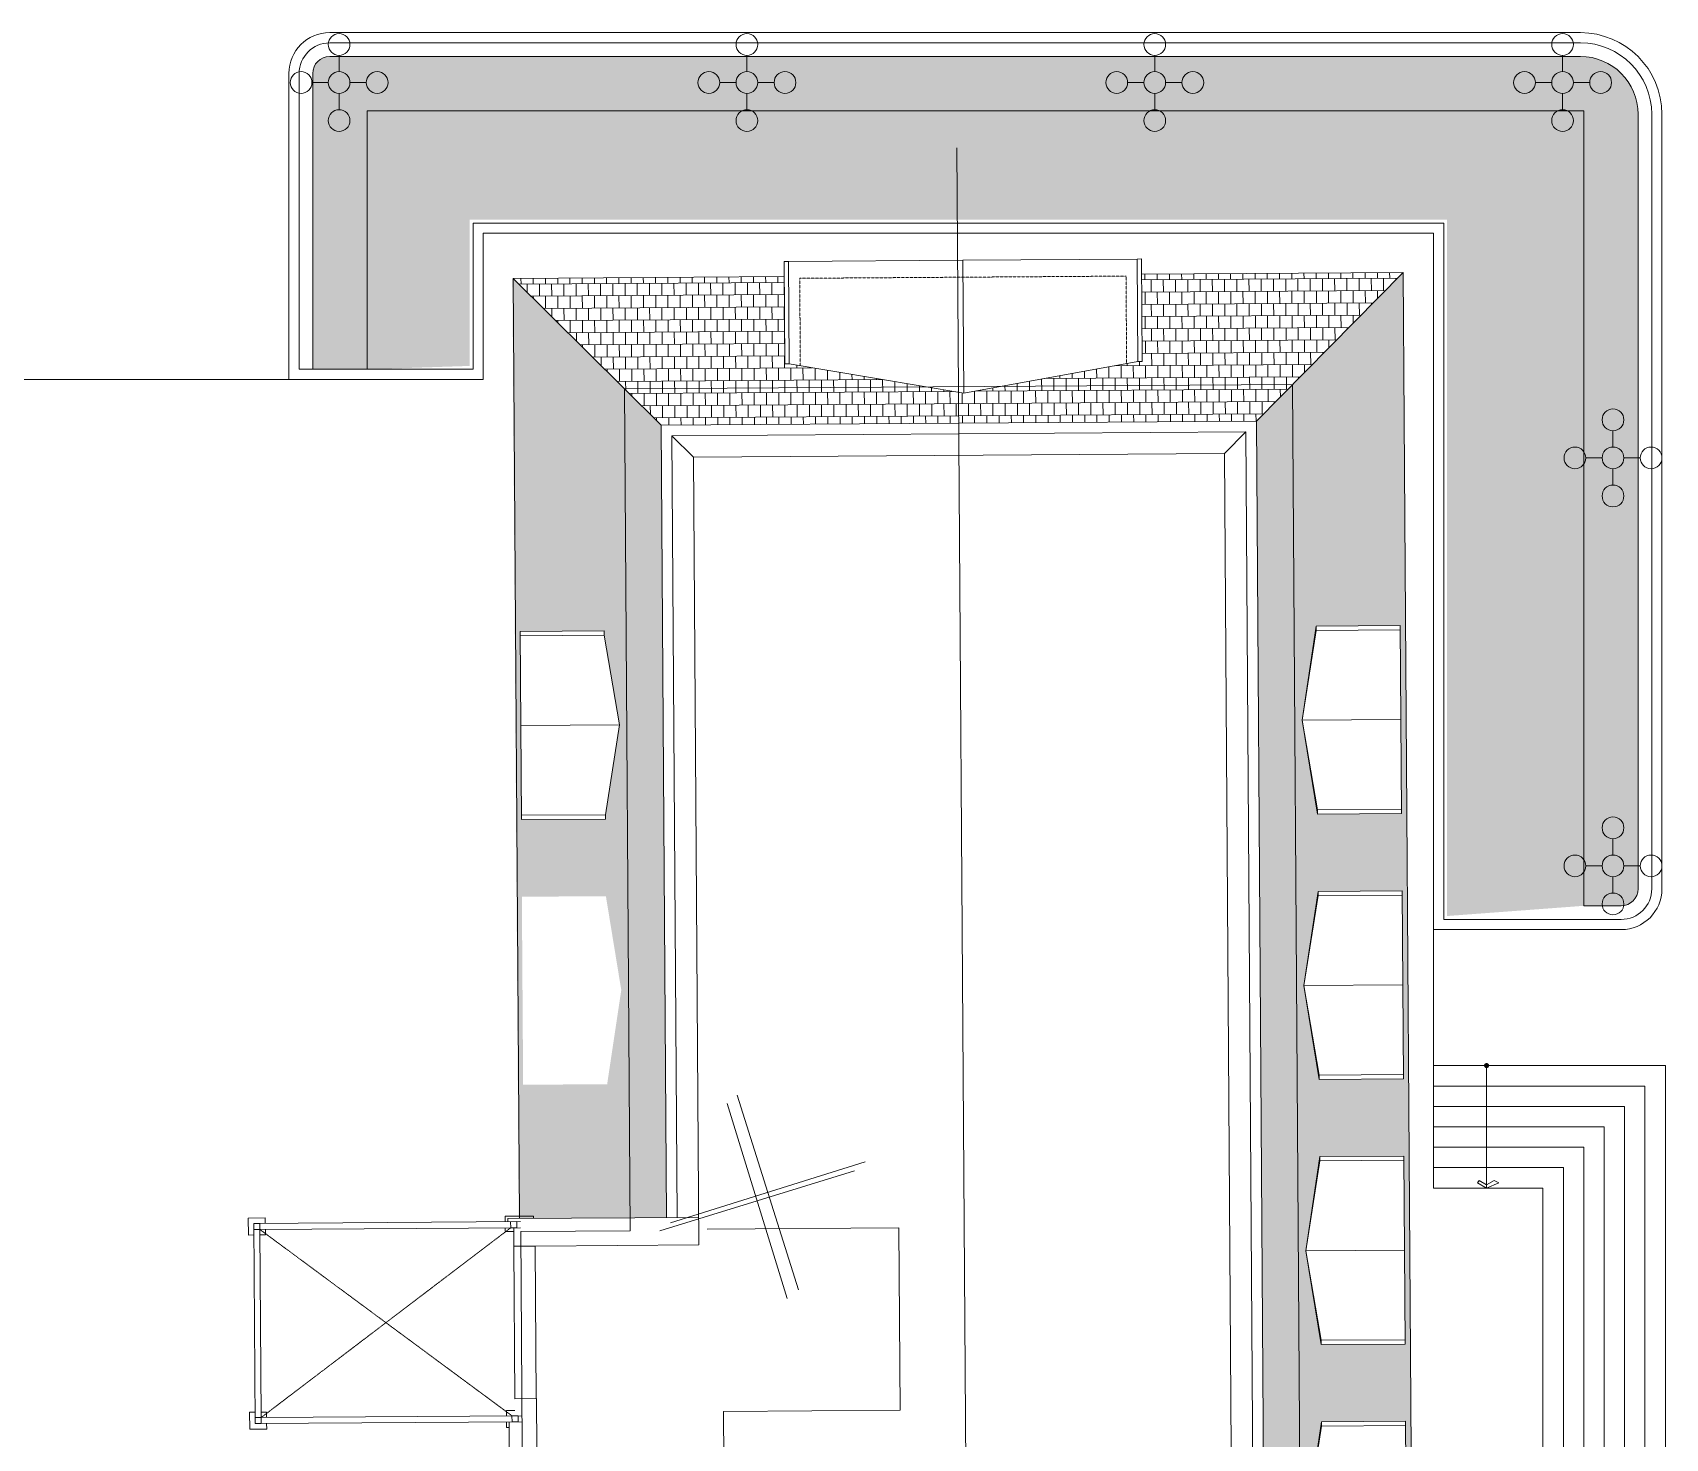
# Model space of a CAD drawing. Header units: millimetres. Extents: x 930469 to 1523124, y -120375 to 411163.
# Drawn here: x 1369352 to 1393372, y 190972 to 211644 of the extents above; entities that cross this region are included whole.
import ezdxf

# ---------------------------------------------------------------- set-up
doc = ezdxf.new("R2010")
doc.units = ezdxf.units.MM
doc.linetypes.add('XREF HIEN TRANG$0$DASHED', pattern=[1.13, 0.75, -0.38])
doc.linetypes.add('Xref Mat bang mai$0$HIDDEN', pattern=[0.375, 0.25, -0.125])
doc.layers.get('0').update_dxf_attribs({"color": 8, "lineweight": 0})
doc.layers.get('Defpoints').update_dxf_attribs({"color": 8, "lineweight": 0})
for name, color, linetype, lineweight in [('DANCU', 8, 'Continuous', 0), ('KHUNG', 8, 'Continuous', 0), ('XREF HIEN TRANG$0$CONGNGAM', 8, 'XREF HIEN TRANG$0$DASHED', 0), ('XREF HIEN TRANG$0$KHUNG', 8, 'Continuous', 0), ('Xref Landscape 2020 05 04$0$CDC-E-Lighting', 8, 'Continuous', 0), ('Xref Landscape 2020 05 04$0$MANH', 8, 'Continuous', 0), ('Xref Landscape 2020 05 04$0$THAY', 8, 'Continuous', 0), ('Xref Landscape 2020 05 04$0$tree', 8, 'Continuous', 0), ('Xref Mat bang mai$0$HATCH', 8, 'Continuous', 0), ('Xref Mat bang mai$0$KT-NetKhuat', 8, 'Xref Mat bang mai$0$HIDDEN', 0), ('Xref Mat bang mai$0$MANH', 8, 'Continuous', 0), ('Xref Mat bang mai$0$NETTHAY', 8, 'Continuous', 0), ('Xref Mat bang tang 1$0$A-THAY', 8, 'Continuous', 0), ('Xref Mat bang tang 1$0$Ky hieu', 8, 'Continuous', 0), ('Xref Mat bang tang 1$0$MANH', 8, 'Continuous', 0)]:
    doc.layers.add(name, color=color, linetype=linetype, lineweight=lineweight)
pattern_1 = [(0, (278635.3114136822, 38118.26792886807), (0, 180.0000000000003), []), (90, (278635.3114136822, 38118.26792886807), (-90.00000000000011, 180.0000000000003), [180.0000000000003, -180.0000000000003])]

# ---------------------------------------------------------------- blocks, each defined once
blk = doc.blocks.new('Xref Landscape 2020 05 04$0$li85')
for p, q in [((0, 100.000000015522), (0, 250.0000000310441)), ((-100.000000015522, 0), (-250.000000015522, 0)), ((100.000000015522, 0), (250.000000015522, 0)), ((0, -100.000000015522), (0, -250.000000015522))]:
    blk.add_line(p, q)
for centre in [(0, 350.0000000310441), (-350.000000015522, 0), (0, 0), (350.000000015522, 0), (-6.123233995736766e-15, -350.000000015522)]:
    blk.add_circle(centre, 100)
blk = doc.blocks.new('Xref Mat bang mai$0$Mai Tum')
at = {"layer": 'Xref Mat bang mai$0$NETTHAY'}
for p, q in [((1666.218214263446, 1319.930282580794), (430.0491112989893, 1319.93028258079)), ((1883.144225604141, 3.637978807091713e-12), (430.0491112989893, 0)), ((1666.218214263448, -1319.930282580779), (430.0491112989911, -1319.930282580779))]:
    blk.add_line(p, q, dxfattribs=at)
for points in [[(1883.144225604141, 3.637978807091713e-12), (1666.218214263446, 1319.930282580794), (1666.218214263448, 1382.606154821817), (430.0491112989894, 1382.606154821813), (430.0491112989911, -6.184563972055912e-11)], [(1883.144225604141, 3.637978807091713e-12), (1666.218214263448, -1319.930282580779), (1666.218214263448, -1382.606154821809), (430.0491112989894, -1382.606154821809), (430.0491112989893, 8.36735125631094e-11)]]:
    blk.add_lwpolyline(points, dxfattribs=at)
blk = doc.blocks.new('Xref Mat bang mai$0$ggrgr')
at = {"layer": 'Xref Mat bang mai$0$HATCH'}
h = blk.add_hatch(dxfattribs=at)
h.set_pattern_fill('CTYSQRN', color=256, scale=15.00000000000002, pattern_type=2)
h.set_pattern_definition(pattern_1)
h.paths.add_polyline_path([(-4378.477343055907, 35522.03934095135), (-4378.477343055907, 35522.05408110277), (4378.491825807881, 35522.05408110277), (6544.006038722455, 37695.99908438076), (2553.647917507857, 37695.99908438077), (2553.647917507857, 36410.0928197557), (2490.972045266884, 36410.0928197557), (-74.6149771513883, 35960.65027646375), (-2640.201999569661, 36410.0928197557), (-2702.877871810575, 36410.0928197557), (-2702.877871810575, 37695.9990843808), (-6552.487635328798, 37695.99908438082)])
h = blk.add_hatch(dxfattribs=at)
h.set_pattern_fill('CTYSQRN', color=256, scale=15.00000000000002, angle=90, pattern_type=2)
h.set_pattern_definition([(90, (-6424.941614556483, 38118.26792886807), (-180.0000000000003, 1.102182119232619e-14), []), (180, (-6424.941614556483, 38118.26792886807), (-180.0000000000003, -90.0000000000001), [180.0000000000003, -180.0000000000003])])
h.paths.add_polyline_path([(-6552.487635328798, 37695.99908438082), (-4378.477343055922, 35522.05408110277), (-4378.477343055922, -585.5205722726678), (-6552.487635328798, -2759.463227414322)])
h.paths.add_polyline_path([(-6474.892504017858, 32500.87408369089), (-5238.723401053401, 32500.87408369089), (-5021.797389712709, 31118.26792886908), (-5238.723401053401, 29735.66177404726), (-6474.892504017858, 29735.66177404726)], flags=16)
h.paths.add_polyline_path([(-6474.892504017917, 28600.87408368901), (-5238.723401053459, 28600.87408368901), (-5021.797389712767, 27218.2679288672), (-5238.723401053459, 25835.66177404539), (-6474.892504017917, 25835.66177404539)], flags=16)
h.paths.add_polyline_path([(-6474.892504017858, 24700.87408368715), (-5238.723401053401, 24700.87408368715), (-5021.797389712709, 23318.26792886534), (-5238.723401053401, 21935.66177404352), (-6474.892504017858, 21935.66177404352)], flags=16)
h.paths.add_polyline_path([(-6474.892504017829, 20800.8740836887), (-5238.723401053372, 20800.8740836887), (-5021.797389712679, 19418.26792886688), (-5238.723401053372, 18035.66177404507), (-6474.892504017829, 18035.66177404507)], flags=16)
h.paths.add_polyline_path([(-6474.892504017829, 16900.87408292139), (-5238.723401053372, 16900.87408292139), (-5021.797389712679, 15518.26792809958), (-5238.723401053372, 14135.66177327777), (-6474.892504017829, 14135.66177327777)], flags=16)
h.paths.add_polyline_path([(-6474.892504017829, 13000.87408292293), (-5238.723401053372, 13000.87408292293), (-5021.797389712679, 11618.26792810112), (-5238.723401053372, 10235.6617732793), (-6474.892504017829, 10235.6617732793)], flags=16)
h.paths.add_polyline_path([(-6474.892504017829, 9100.874082921066), (-5238.723401053372, 9100.874082921066), (-5021.797389712679, 7718.267928099252), (-5238.723401053372, 6335.661773277439), (-6474.892504017829, 6335.661773277439)], flags=16)
h.paths.add_polyline_path([(-6474.892504017829, 5200.874082919203), (-5238.723401053372, 5200.874082919203), (-5021.797389712679, 3818.26792809739), (-5238.723401053372, 2435.661773275577), (-6474.892504017829, 2435.661773275577)], flags=16)
h = blk.add_hatch(dxfattribs=at)
h.set_pattern_fill('CTYSQRN', color=256, scale=15.00000000000002, angle=90, pattern_type=2)
h.set_pattern_definition([(90, (5958.499409478396, 37501.60126143993), (-180.0000000000003, 1.102182119232619e-14), []), (180, (5958.499409478396, 37501.60126143993), (-180.0000000000003, -90.0000000000001), [180.0000000000003, -180.0000000000003])])
h.paths.add_polyline_path([(6475.010055336097, 32500.87408369089), (5238.84095237164, 32500.87408369089), (5021.914941030947, 31118.26792886908), (5238.84095237164, 29735.66177404726), (6475.010055336097, 29735.66177404726)], flags=16)
h.paths.add_polyline_path([(6475.010055336155, 28600.87408368901), (5238.840952371698, 28600.87408368901), (5021.914941031006, 27218.2679288672), (5238.840952371698, 25835.66177404539), (6475.010055336155, 25835.66177404539)], flags=16)
h.paths.add_polyline_path([(6475.010055336068, 13000.87408292293), (5238.840952371611, 13000.87408292293), (5021.914941030918, 11618.26792810112), (5238.840952371611, 10235.6617732793), (6475.010055336068, 10235.6617732793)], flags=16)
h.paths.add_polyline_path([(6475.010055336068, 9100.874082921066), (5238.840952371611, 9100.874082921066), (5021.914941030918, 7718.267928099252), (5238.840952371611, 6335.661773277439), (6475.010055336068, 6335.661773277439)], flags=16)
h.paths.add_polyline_path([(6475.010055336068, 5200.874082919203), (5238.840952371611, 5200.874082919203), (5021.914941030918, 3818.26792809739), (5238.840952371611, 2435.661773275577), (6475.010055336068, 2435.661773275577)], flags=16)
h.paths.add_polyline_path([(4378.594894374161, 23868.26723752625), (6552.605186647035, 23868.26723752626), (6552.605186647037, 37695.99908438082), (4378.594894374161, 35522.05408110277)])
h.paths.add_polyline_path([(6552.605186647035, 15638.26735225784), (4378.594894374161, 15638.26735225784), (4378.594894374161, -585.5205722726678), (6552.605186647037, -2759.463227414322)])
h = blk.add_hatch(dxfattribs=at)
h.set_pattern_fill('CTYSQRN', color=256, scale=15.00000000000002, pattern_type=2)
h.set_pattern_definition(pattern_1)
h.paths.add_polyline_path([(4378.494174226675, -585.5205722726678), (-4378.477343055907, -585.5205722726678), (-4378.477343055907, -585.5034839844884), (-6352.955688242859, -2559.744715727429), (-6352.955688242859, -2759.463227414322), (-2702.877871810575, -2759.463227414322), (-2702.877871810575, -1473.556962788825), (-2640.201999569661, -1473.556962788825), (-74.6149771513883, -1024.114419496873), (2490.972045266884, -1473.556962788825), (2553.647917507857, -1473.556962788825), (2553.647917507857, -2759.463227414322), (6352.952190347423, -2759.463227414322), (6352.952190347423, -2559.741477390802)])
at = {"layer": 'Defpoints'}
for points in [[(-6552.487635328798, 37695.99908438082), (-4378.477343055922, 35522.05408110277), (-4378.477343055922, -585.5205722726678), (-6552.487635328798, -2759.463227414322)], [(-6474.892504017858, 32500.87408369089), (-5238.723401053401, 32500.87408369089), (-5021.797389712709, 31118.26792886908), (-5238.723401053401, 29735.66177404726), (-6474.892504017858, 29735.66177404726)], [(-6474.892504017917, 28600.87408368901), (-5238.723401053459, 28600.87408368901), (-5021.797389712767, 27218.2679288672), (-5238.723401053459, 25835.66177404539), (-6474.892504017917, 25835.66177404539)], [(-6474.892504017858, 24700.87408368715), (-5238.723401053401, 24700.87408368715), (-5021.797389712709, 23318.26792886534), (-5238.723401053401, 21935.66177404352), (-6474.892504017858, 21935.66177404352)], [(-6474.892504017829, 20800.8740836887), (-5238.723401053372, 20800.8740836887), (-5021.797389712679, 19418.26792886688), (-5238.723401053372, 18035.66177404507), (-6474.892504017829, 18035.66177404507)], [(-6474.892504017829, 16900.87408292139), (-5238.723401053372, 16900.87408292139), (-5021.797389712679, 15518.26792809958), (-5238.723401053372, 14135.66177327777), (-6474.892504017829, 14135.66177327777)], [(-6474.892504017829, 13000.87408292293), (-5238.723401053372, 13000.87408292293), (-5021.797389712679, 11618.26792810112), (-5238.723401053372, 10235.6617732793), (-6474.892504017829, 10235.6617732793)], [(-6474.892504017829, 9100.874082921066), (-5238.723401053372, 9100.874082921066), (-5021.797389712679, 7718.267928099252), (-5238.723401053372, 6335.661773277439), (-6474.892504017829, 6335.661773277439)], [(-6474.892504017829, 5200.874082919203), (-5238.723401053372, 5200.874082919203), (-5021.797389712679, 3818.26792809739), (-5238.723401053372, 2435.661773275577), (-6474.892504017829, 2435.661773275577)]]:
    blk.add_lwpolyline(points, close=True, dxfattribs=at)
blk = doc.blocks.new('Xref Mat bang mai$0$hrhrthtr')
at = {"layer": 'Xref Mat bang mai$0$KT-NetKhuat'}
blk.add_lwpolyline([(228.2674160111637, 1237.380495036028), (228.2674160113093, -50.00634936657298), (5028.913403064333, -50.0063493665657), (5028.913403064274, 1237.265746155033)], dxfattribs=at)
at = {"layer": 'Xref Mat bang mai$0$NETTHAY'}
blk.add_line((2628.262894659216, 1657.814517498475), (2628.262894659216, -300.0063493666166), dxfattribs=at)
for points in [[(2628.262894659216, 1657.814517498475), (62.67587224094314, 1208.371974206522), (62.67587224091403, -300.0063493666166), (2628.262894659216, -300.0063493666166)], [(2628.262894659216, 1657.814517498475), (5193.849917077488, 1208.371974206522), (5193.849917077518, -300.0063493666166), (2628.262894659216, -300.0063493666166)]]:
    blk.add_lwpolyline(points, dxfattribs=at)
for points in [[(62.67587224094314, 1208.371974206522), (0, 1208.371974206522), (0, -300.0063493666021), (62.67587224094314, -300.0063493666021)], [(5193.849917077488, 1208.371974206522), (5256.525789318432, 1208.371974206522), (5256.525789318432, -300.0063493666021), (5193.849917077488, -300.0063493666021)]]:
    blk.add_lwpolyline(points, close=True, dxfattribs=at)
blk = doc.blocks.new('Xref Mat bang mai$0$YTRYTRYRT')
at = {"layer": 'Xref Mat bang mai$0$KT-NetKhuat', "ltscale": 5}
for points in [[(-62.99999936803943, -145.0001022832766), (-3752.999999037856, -2910.000058481528)], [(-62.99999936800305, -2909.999987397361), (-3752.999999004096, -145.0000573604812)]]:
    blk.add_lwpolyline(points, dxfattribs=at)
at = {"layer": 'Xref Mat bang mai$0$MANH'}
for points in [[(-4091.331993953354, -10.00005735738705), (-4091.331993953354, 24.99994264261841), (-3672.999999004096, 24.99994264261841), (-3672.999999004096, -55.00032582074709)], [(-142.9999999200954, -55.00006880656656), (-142.9999993673846, 24.99994264277848), (107.0000006326154, 24.99994264277848), (107.0000006326154, -225.0000573572215), (27.0000006319533, -225.0000573572215)], [(-3897.999999036474, -3000.000098761509), (27.00000063204061, -3000.000098728622), (27.0000006319533, -55.00009873009185), (-3897.999999004096, -55.00009873001909)], [(-3897.999999037216, -2910.000057039626), (-62.99999936796667, -2910.000095175423), (-62.99999936803943, -145.0001022832766), (-3897.999999061183, -145.0001022832766)], [(-3672.999999004096, -145.0003258207471), (-3672.999999004096, -200.0000573573816), (-3797.999998991436, -200.0000573573816)], [(-62.99999936803943, -225.0000573572215), (-142.9999993673846, -225.0000573572215), (-143.0000037101709, -145.0000688065666)], [(-3797.999998991436, -2829.99991775092), (-3672.999999038831, -2829.99991775092), (-3672.999999038831, -2909.999987709107)], [(27.0000006321643, -2829.999987398918), (107.000000631997, -2829.999987398918), (107.000000631997, -3079.999987398918), (-142.999999368003, -3079.999987398918), (-142.999999368003, -3000.000057357061)], [(-142.999999368003, -2910.000057357061), (-142.999999368003, -2829.999987398918), (-62.99999936775566, -2829.999987398918)], [(-3672.999999038831, -2999.999987708467), (-3672.999999038831, -3079.99991775092), (-3709.997226812324, -3079.99991775092)]]:
    blk.add_lwpolyline(points, dxfattribs=at)
for points in [[(-3752.999999004096, -55.00005736048115), (-3842.999999004096, -55.00005736048115), (-3842.999999004096, -145.0000573604812), (-3752.999999004096, -145.0000573604812)], [(27.00000063199695, -55.00005735739614), (-62.99999936800305, -55.00005735739614), (-62.99999936800305, -145.0000573573961), (27.00000063199695, -145.0000573573961)], [(-3752.999999037856, -2910.000057048765), (-3842.999999037856, -2910.000057048765), (-3842.999999037856, -3000.000057048765), (-3752.999999037856, -3000.000057048765)], [(27.00000063199695, -2909.999987397361), (-62.99999936800305, -2909.999987397361), (-62.99999936800305, -2999.999987397361), (27.00000063199695, -2999.999987397361)]]:
    blk.add_lwpolyline(points, close=True, dxfattribs=at)
blk = doc.blocks.new('nha moi')
at = {"layer": 'Defpoints'}
blk.add_lwpolyline([(72.79167524864401, 1.546173133372188), (73.08676989249656, -42.3058727852053)], dxfattribs=at)
at = {"layer": 'Defpoints', "ltscale": 10}
blk.add_lwpolyline([(68.03667568626233, -22.23092555486969), (66.42654294667297, -22.24176066044004), (66.37371894670045, -14.39193850807535), (67.98385168629066, -14.38110340249722), (67.90054318604503, -2.001183081054268), (77.7301048136914, -1.935036771868996), (77.98029813778467, -39.11459717806257), (68.1507365101383, -39.18074348724785)], close=True, dxfattribs=at)
at = {"layer": 'XREF HIEN TRANG$0$KHUNG'}
for p, q in [((70.45855034597727, -15.24778343117754), (69.55939325683494, -12.385700880124)), ((68.57793052587937, -14.26632070022195), (71.44001307693287, -13.3671636110796))]:
    blk.add_line(p, q, dxfattribs=at)
at = {"layer": 'Xref Mat bang mai$0$MANH'}
for p, q in [((66.18244470582286, -14.2032213525841), (68.99071430945756, -14.18432359533772)), ((66.18244470582286, -14.2032213525841), (66.18274751884438, -14.24822037510474)), ((66.20256493058889, -17.19315369699301), (66.23782579118173, -22.4330349013167))]:
    blk.add_line(p, q, dxfattribs=at)
for points in [[(70.2507145405123, -0.3477997155204715), (66.26044676553336, -0.3746515219360926), (66.35349595245836, -14.20207029325154)], [(66.26044676553336, -0.3746515219360926), (68.44043799167636, -2.533975878697476)], [(75.77935308315972, -40.76697400322206), (79.62887568714483, -40.74106931672386), (79.3566439201075, -0.2865229624994345), (75.50712131612241, -0.3124276489976481)], [(79.3566439201075, -0.2865229624994345), (77.1973116998906, -2.475048034532913)], [(68.5188583286052, -14.18749886731654), (68.44043799167636, -2.533975878697476), (72.81893362011189, -2.504511561103671)], [(68.67578720937034, -14.18644284196563), (68.5984233374721, -2.689914071975544), (77.04143902499217, -2.633098280256812), (77.28230016197598, -38.4258646318304), (68.83928447445591, -38.48268042354913), (68.73116829472835, -22.4162563907108)], [(73.06190770295792, -38.61126869801843), (77.44028578273664, -38.58180517144768), (77.1973116998906, -2.475048034532913), (72.81893362011189, -2.504511561103671)], [(76.72863117153285, -2.950144626971674), (77.04143902499217, -2.633098280256812)], [(68.91546968418722, -3.002721925434592), (68.5984233374721, -2.689914071975544)], [(66.59016085085142, -14.6054868682365), (68.9934396241456, -14.58931442567817), (68.91546968418722, -3.002721925434592), (76.72863117153285, -2.950144626971674), (76.96525381526087, -38.11305677837112), (69.15209232791521, -38.16563407683404), (69.04337008012752, -22.00914631374395), (66.64009130683411, -22.02531875629014), (66.60526784203978, -16.85043602290819)], [(66.27317080039546, -14.60762002502027), (66.27135392405138, -14.33762615515922)], [(66.64616220289753, -19.9552310924203), (69.37610243061887, -19.93686043895783), (69.35658783161813, -17.03692609824831), (71.95652896467678, -17.0194302508694), (71.93849478353219, -14.33949092911188), (69.1177665893932, -14.35847252425569)]]:
    blk.add_lwpolyline(points, dxfattribs=at)
blk.add_lwpolyline([(66.58816366845943, -14.6055003358183), (66.27317080039546, -14.60762002502026), (66.28827779139571, -16.85256915179967), (66.60327065945968, -16.85044946259771)], close=True, dxfattribs=at)
at = {"yscale": 0.001, "zscale": 0.001, "rotation": 0.3855560689989713}
for name, p, xscale in [('Xref Mat bang mai$0$ggrgr', (73.05796750469503, -38.0257613834679), -0.001), ('Xref Mat bang mai$0$Mai Tum', (79.75335260490827, -6.861733467236371), -0.001), ('Xref Mat bang mai$0$Mai Tum', (65.9437823048647, -6.954662546007622), 0.001), ('Xref Mat bang mai$0$Mai Tum', (79.77959637597837, -10.761645166813), -0.001), ('Xref Mat bang mai$0$Mai Tum', (79.77959637597843, -10.761645166813), -0.001), ('Xref Mat bang mai$0$Mai Tum', (79.80584014704849, -14.66155686638961), -0.001), ('Xref Mat bang mai$0$YTRYTRYRT', (62.47246418545112, -14.21818673135502), -0.001), ('Xref Mat bang mai$0$Mai Tum', (79.83208391811854, -18.56146856596282), -0.001)]:
    blk.add_blockref(name, p, dxfattribs=dict(at, xscale=xscale))
at = {"layer": 'Xref Mat bang mai$0$NETTHAY', "xscale": 0.001, "yscale": 0.001, "zscale": 0.001, "rotation": 180.385556068999}
blk.add_blockref('Xref Mat bang mai$0$hrhrthtr', (75.50764305770389, -0.3899601839519082), dxfattribs=at)
blk = doc.blocks.new('A$Cfa68fe45')
at = {"layer": 'XREF HIEN TRANG$0$CONGNGAM'}
blk.add_blockref('nha moi', (-29.14410788036432, 4.022227493596387), dxfattribs=at)

msp = doc.modelspace()

# ---------------------------------------------------------------- hatches: boundary and pattern name
at = {"layer": 'Xref Landscape 2020 05 04$0$tree'}
h = msp.add_hatch(dxfattribs=at)
h.set_pattern_fill('STARS', color=256, scale=599999.9999999999, angle=17.05515466182325)
h.set_pattern_definition([(359.9999999993231, (1310021.835344905, 208353.0182171961), (1.534751492560105e-09, 129.9038318928938), [74.99999181597946, -74.99999181597946]), (60.00000677321778, (1310021.835344905, 208353.0182171961), (-112.499987751204, 64.95191594777606), [75.00000717408886, -75.00000717408886]), (119.9999932254283, (1310059.335340852, 208417.9701334139), (-112.4999877527388, -64.95191594511776), [75.00000717408884, -75.00000717408884])])
edge = h.paths.add_edge_path()
edge.add_line((1373471.828421229, 206693.0179441621), (1373471.828421229, 211044.1139353712))
edge.add_arc((1373721.828428481, 211044.1139700369), 250.00000725128, 90.0000079456442, 180.0000079447771, ccw=False)
edge.add_line((1373721.828393811, 211294.1139772882), (1392121.826386327, 211294.1139768263))
edge.add_arc((1392121.826270172, 210444.1139536549), 850.0000231713427, -7.829604385278799e-06, 89.99999217039363, ccw=False)
edge.add_line((1392971.826293343, 210444.1138375004), (1392971.826293343, 199053.0166909446))
edge.add_arc((1392721.826286675, 199053.0166570967), 250.0000066682719, -89.9999922426129, 7.757380387829471e-06, ccw=False)
edge.add_line((1392721.826320523, 198803.0166504284), (1392171.826380605, 198803.0166504284))
edge.add_line((1392171.826380605, 198803.0166504284), (1392171.826381081, 210494.1138452192))
edge.add_line((1392171.826381081, 210494.1138452192), (1374271.828334206, 210494.1138456961))
edge.add_line((1374271.828334206, 210494.1138456961), (1374271.828333968, 206693.0179441621))
edge.add_line((1374271.828333968, 206693.0179441621), (1373471.828421229, 206693.0179441621))
h = msp.add_hatch(dxfattribs=at)
h.set_pattern_fill('CROSS', color=256, scale=499999.9999999999, angle=197.0551546618233)
h.set_pattern_definition([(179.9999999993231, (1310021.835344905, 208353.0182171961), (-124.9999863614426, -125.0000204876198), [62.49999317998287, -187.4999795399486]), (270, (1309990.585348481, 208384.2682218452), (124.9999863584889, -125.0000204905735), [62.50001024454831, -187.5000307336449])])
h.paths.add_polyline_path([(1374271.828333968, 206693.0179441621), (1374271.828334206, 210494.1138456961), (1392171.826381081, 210494.1138452192), (1392171.826380605, 198803.0166504284), (1390161.82659995, 198653.0166258415), (1390161.826600188, 208893.1984695991), (1375781.828168982, 208893.198470061), (1375781.828168982, 206743.0179518958)])

# ---------------------------------------------------------------- linework, layer by layer
at = {"layer": 'KHUNG'}
for p, q in [((1380450.807685727, 193029.6829905709), (1379570.931274289, 195897.7515915682)), ((1378576.835179442, 194023.7790853133), (1381444.903780574, 194903.6554968258))]:
    msp.add_line(p, q, dxfattribs=at)
at = {"layer": 'Xref Landscape 2020 05 04$0$MANH'}
msp.add_lwpolyline([(1373271.828443164, 206693.0179437002), (1373271.828443164, 211044.1139358481, -0.4142135623685845), (1373721.828393811, 211494.1140100708), (1392121.826386088, 211494.114009132, -0.4142135623730662), (1393171.826271647, 210444.1138370236), (1393171.826271647, 199053.0166914066, -0.4142135623730039), (1392721.826320762, 198603.0166171839), (1390111.826605433, 198603.0166176458), (1390111.826605433, 208843.1984623273), (1375831.828163737, 208843.1984618654), (1375831.828163737, 206693.0179437002)], format="xyb", close=True, dxfattribs=at)
at = {"layer": 'Xref Landscape 2020 05 04$0$THAY'}
msp.add_lwpolyline([(1373121.828459376, 206543.0179195752), (1373121.828459376, 211044.1139353712, -0.4142135623685848), (1373721.828393811, 211644.1140337189), (1392121.826386327, 211644.1140337189, -0.4142135623730675), (1393321.826255196, 210444.1138375004), (1393321.826255196, 199053.0166909446, -0.4142135623730071), (1392721.826320762, 198453.0165930589), (1389961.826621646, 198453.0165930589), (1389961.826621884, 208693.1984372785), (1375981.828147286, 208693.1984372785), (1375981.828147286, 206543.0179195752)], format="xyb", close=True, dxfattribs=at)
at = {"layer": 'Xref Landscape 2020 05 04$0$tree'}
msp.add_lwpolyline([(1373471.828421229, 206693.0179441621), (1373471.828421229, 211044.1139353712, -0.414213562368584), (1373721.828393811, 211294.1139772882), (1392121.826386327, 211294.1139768263, -0.4142135623730667), (1392971.826293343, 210444.1138375004), (1392971.826293343, 199053.0166909446, -0.4142135623730077), (1392721.826320523, 198803.0166504284), (1392171.826380605, 198803.0166504284), (1392171.826381081, 210494.1138452192), (1374271.828334206, 210494.1138456961), (1374271.828333968, 206693.0179441621)], format="xyb", close=True, dxfattribs=at)
msp.add_lwpolyline([(1373471.828421229, 206693.0179441621), (1373471.828421229, 211044.1139353712, -0.414213562368584), (1373721.828393811, 211294.1139772882), (1392121.826386327, 211294.1139768263, -0.4142135623730667), (1392971.826293343, 210444.1138375004), (1392971.826293343, 199053.0166909446, -0.4142135623730077), (1392721.826320523, 198803.0166504284), (1392171.826380605, 198803.0166504284), (1392171.826381081, 210494.1138452192), (1374271.828334206, 210494.1138456961), (1374271.828333968, 206693.0179441621)], format="xyb", close=True, dxfattribs=at)
msp.add_lwpolyline([(1374271.828333968, 206893.0179769447), (1374271.828333968, 210494.1138456961), (1392171.826381081, 210494.1138452192), (1392171.826380605, 198803.0166504284)], dxfattribs=at)
msp.add_lwpolyline([(1374271.828333968, 206893.0179769447), (1374271.828333968, 210494.1138456961), (1392171.826381081, 210494.1138452192), (1392171.826380605, 198803.0166504284)], dxfattribs=at)
at = {"layer": 'Xref Mat bang tang 1$0$A-THAY'}
for points in [[(1391571.826445931, 178953.013395836), (1393371.826249474, 178953.0133962979), (1393371.826249474, 196453.0162647714), (1389961.826621646, 196453.0162647714)], [(1391571.826445931, 179253.0134450098), (1393071.826282138, 179253.0134450098), (1393071.826282138, 196153.0162155976), (1389961.826621646, 196153.0162155976)], [(1391571.826445693, 179553.0134946456), (1392771.82631504, 179553.0134946456), (1392771.826315516, 195853.0161659618), (1389961.826621646, 195853.0161668857)], [(1391571.826445693, 179853.0135438194), (1392471.826347703, 179853.0135438194), (1392471.826347703, 195553.0161172499), (1389961.826621646, 195553.0161172499)], [(1391571.826445693, 179853.0135438194), (1392471.826347703, 179853.0135438194), (1392471.826347703, 195553.0161172499), (1389961.826621646, 195553.0161172499)], [(1391571.826445693, 180153.0135929932), (1392171.826380605, 180153.0135929932), (1392171.826380605, 195253.0160680761), (1389961.826621646, 195253.0160680761)], [(1391571.826445693, 180453.0136417051), (1391871.82641303, 180453.0136421671), (1391871.826413268, 194953.0160189023), (1389961.826621884, 194953.0160189023)], [(1389521.826669568, 180753.013690879), (1391571.826445931, 180753.013690879), (1391571.82644617, 194653.0159697284), (1389961.826621646, 194653.0159697284)]]:
    msp.add_lwpolyline(points, dxfattribs=at)
at = {"layer": 'Xref Mat bang tang 1$0$Ky hieu', "const_width": 37.49999590798971}
msp.add_lwpolyline([(1390741.826536769, 196434.2662617018, -1), (1390741.826536769, 196471.7662673791, -1)], format="xyb", close=True, dxfattribs=at)
at = {"layer": 'Xref Mat bang tang 1$0$Ky hieu', "ltscale": 3}
msp.add_lwpolyline([(1390741.82653653, 194652.4738179793), (1390741.82653653, 196453.0162647714)], dxfattribs=at)
at = {"layer": 'Xref Mat bang tang 1$0$Ky hieu'}
msp.add_lwpolyline([(1390741.82653653, 194701.7410490116), (1390630.975297088, 194765.741059502), (1390609.641965979, 194728.7906356504), (1390741.82653653, 194652.4738179793), (1390924.011101836, 194728.7906361123), (1390852.677776212, 194765.741059502)], close=True, dxfattribs=at)
at = {"layer": 'Xref Mat bang tang 1$0$MANH'}
for points in [[(1389961.826621646, 194653.0159697284), (1389961.826621884, 208693.1984377404), (1375981.828147286, 208693.1984377404), (1375981.828147286, 206543.0179195752), (1358425.360700959, 206543.0179195752)], [(1389961.826621646, 196453.0162647714), (1389961.826621646, 194653.0159697284)]]:
    msp.add_lwpolyline(points, dxfattribs=at)

# ---------------------------------------------------------------- block references
at = {"layer": 'Xref Landscape 2020 05 04$0$CDC-E-Lighting', "xscale": 1.599999847666705, "yscale": 1.599999847666705, "zscale": 1.599999847666705, "rotation": 180.0000002438593}
for p in [(1373860.055615062, 210910.5727667262), (1379860.054960364, 210910.5727662643), (1385860.054305667, 210910.5727667262), (1391860.053650969, 210910.5727667262)]:
    msp.add_blockref('Xref Landscape 2020 05 04$0$li85', p, dxfattribs=at)
at = {"layer": 'Xref Landscape 2020 05 04$0$CDC-E-Lighting', "extrusion": (0, 0, -1), "xscale": 1.599999847666704, "yscale": 1.599999847666704, "zscale": -1.599999999998307, "rotation": 179.9999997561407}
for p in [(-1392601.651656741, 205390.3185109993), (-1392601.651656979, 199390.3175270458)]:
    msp.add_blockref('Xref Landscape 2020 05 04$0$li85', p, dxfattribs=at)

# ---------------------------------------------------------------- next in the draw order: block references
at = {"layer": 'DANCU', "xscale": 1000, "yscale": 1000, "zscale": 1000}
msp.add_blockref('A$Cfa68fe45', (1339302.575715417, 204383.3065893849), dxfattribs=at)

doc.saveas('drawing.dxf')
